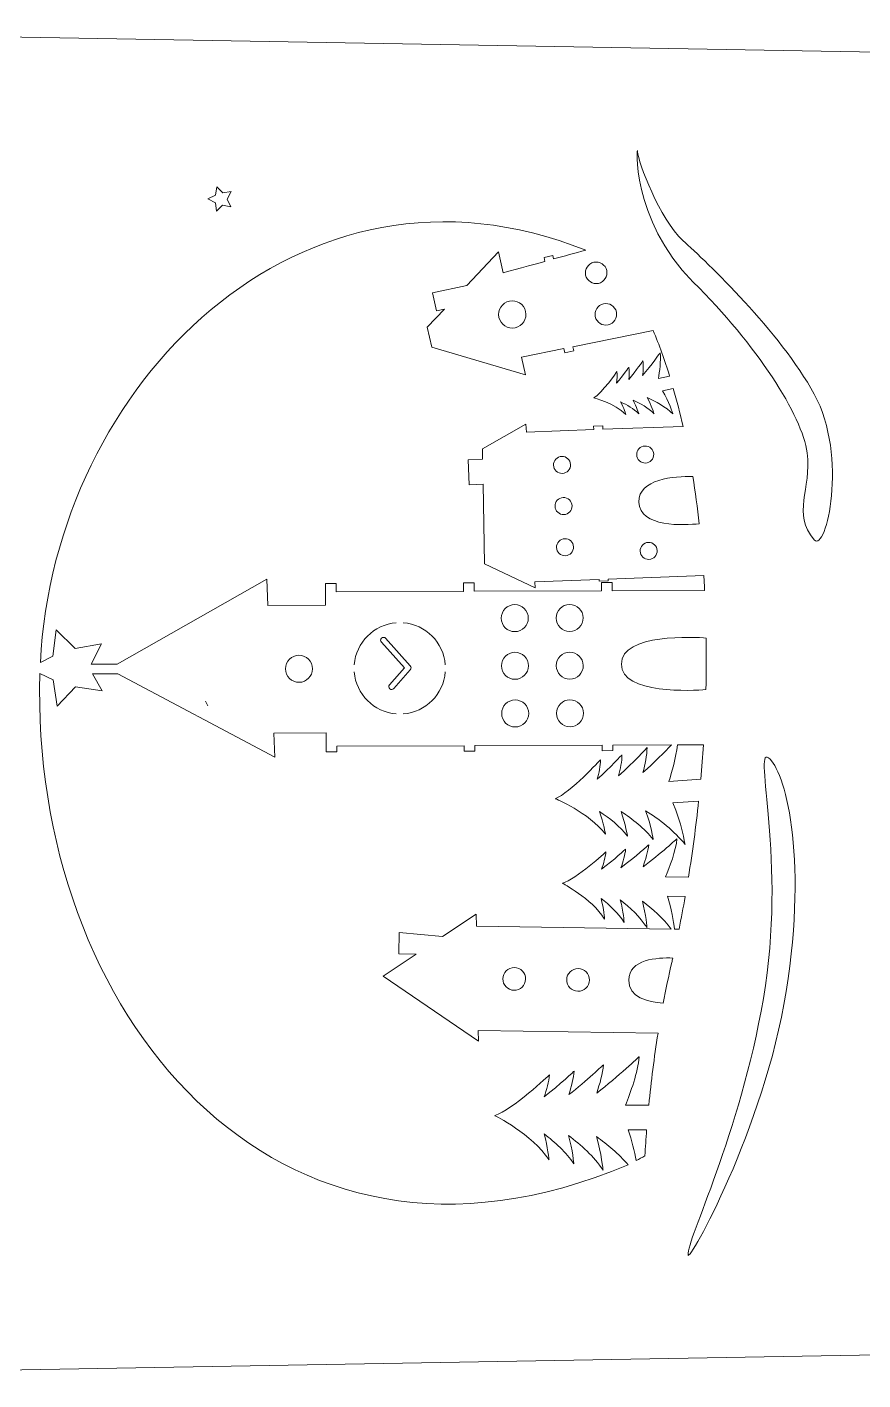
# Model space of a CAD drawing. Header units: centimetres. Extents: x -23.6 to 23.6, y -23.6 to 23.6.
# Drawn here: x 9.65 to 16.82, y -23.45 to -11.84 of the extents above; entities that cross this region are included whole.
import ezdxf

# ---------------------------------------------------------------- set-up
doc = ezdxf.new("R2010")
doc.units = ezdxf.units.CM
doc.header["$MEASUREMENT"] = 0
doc.layers.add('layer 1', color=7, linetype='Continuous')

msp = doc.modelspace()

# ---------------------------------------------------------------- linework, layer by layer
at = {"layer": 'layer 1', "color": 250, "lineweight": 9}
for points, knots in [([(17.28051, -21.78665), (17.28051, -21.78665), (17.68051, -21.78665), (17.68051, -21.78665), (17.68051, -21.78665), (17.68051, -21.78665), (17.68051, -22.18665), (17.68051, -22.18665), (17.68051, -22.18665), (17.68051, -22.18665), (17.88051, -22.18665), (17.88051, -22.18665), (17.88051, -22.18665), (17.93355, -22.18665), (17.98443, -22.16558), (18.02193, -22.12807), (18.02193, -22.12807), (18.05944, -22.09057), (18.08051, -22.03969), (18.08051, -21.98665), (18.08051, -21.98665), (18.08051, -21.98665), (18.08051, -19.25332), (18.08051, -19.25332), (18.08051, -19.25332), (18.08051, -19.14286), (17.99097, -19.05332), (17.88051, -19.05332), (17.88051, -19.05332), (17.88051, -19.05332), (17.68051, -19.05332), (17.68051, -19.05332), (17.68051, -19.05332), (17.68051, -19.05332), (17.68051, -19.45332), (17.68051, -19.45332), (17.68051, -19.45332), (17.68051, -19.45332), (17.28051, -19.45332), (17.28051, -19.45332), (17.28051, -19.45332), (17.28051, -19.45332), (17.28051, -15.84237), (17.28051, -15.84237), (17.28051, -15.84237), (17.28051, -15.84237), (17.72718, -15.84237), (17.72718, -15.84237), (17.72718, -15.84237), (17.72718, -15.84237), (17.72718, -16.24237), (17.72718, -16.24237), (17.72718, -16.24237), (17.72718, -16.24237), (17.88051, -16.24237), (17.88051, -16.24237), (17.88051, -16.24237), (17.93355, -16.24237), (17.98443, -16.22131), (18.02193, -16.1838), (18.02193, -16.1838), (18.05944, -16.14629), (18.08051, -16.09542), (18.08051, -16.04237), (18.08051, -16.04237), (18.08051, -16.04237), (18.08051, -13.30904), (18.08051, -13.30904), (18.08051, -13.30904), (18.08051, -13.19859), (17.99097, -13.10905), (17.88051, -13.10904), (17.88051, -13.10904), (17.88051, -13.10904), (17.72718, -13.10904), (17.72718, -13.10904), (17.72718, -13.10904), (17.72718, -13.10904), (17.72718, -13.50904), (17.72718, -13.50904), (17.72718, -13.50904), (17.72718, -13.50904), (17.28051, -13.50904), (17.28051, -13.50904), (17.28051, -13.50904), (17.28051, -13.50904), (17.28051, -12.06353), (17.28051, -12.06353), (17.28051, -12.06353), (17.28051, -12.06353), (4.69613, -11.84237), (4.69613, -11.84237), (4.69613, -11.84237), (4.69613, -11.84237), (4.69613, -13.50904), (4.69613, -13.50904), (4.69613, -13.50904), (4.69613, -13.50904), (4.29613, -13.50904), (4.29613, -13.50904), (4.29613, -13.50904), (4.29613, -13.50904), (4.29613, -15.84237), (4.29613, -15.84237), (4.29613, -15.84237), (4.29613, -15.84237), (4.69613, -15.84237), (4.69613, -15.84237), (4.69613, -15.84237), (4.69613, -15.84237), (4.69613, -19.45332), (4.69613, -19.45332), (4.69613, -19.45332), (4.69613, -19.45332), (4.29613, -19.45332), (4.29613, -19.45332), (4.29613, -19.45332), (4.29613, -19.45332), (4.29613, -21.78665), (4.29613, -21.78665), (4.29613, -21.78665), (4.29613, -21.78665), (4.69613, -21.78665), (4.69613, -21.78665), (4.69613, -21.78665), (4.69613, -21.78665), (4.69613, -23.45332), (4.69613, -23.45332), (4.69613, -23.45332), (4.69613, -23.45332), (17.28051, -23.23217), (17.28051, -23.23217), (17.28051, -23.23217), (17.28051, -23.23217), (17.28051, -21.78665), (17.28051, -21.78665)], [0, 0, 0, 0, 0.02857143, 0.02857143, 0.02857143, 0.02857143, 0.05714286, 0.05714286, 0.05714286, 0.05714286, 0.08571429, 0.08571429, 0.08571429, 0.08571429, 0.11428571, 0.11428571, 0.11428571, 0.11428571, 0.14285714, 0.14285714, 0.14285714, 0.14285714, 0.17142857, 0.17142857, 0.17142857, 0.17142857, 0.2, 0.2, 0.2, 0.2, 0.22857143, 0.22857143, 0.22857143, 0.22857143, 0.25714286, 0.25714286, 0.25714286, 0.25714286, 0.28571429, 0.28571429, 0.28571429, 0.28571429, 0.31428571, 0.31428571, 0.31428571, 0.31428571, 0.34285714, 0.34285714, 0.34285714, 0.34285714, 0.37142857, 0.37142857, 0.37142857, 0.37142857, 0.4, 0.4, 0.4, 0.4, 0.42857143, 0.42857143, 0.42857143, 0.42857143, 0.45714286, 0.45714286, 0.45714286, 0.45714286, 0.48571429, 0.48571429, 0.48571429, 0.48571429, 0.51428571, 0.51428571, 0.51428571, 0.51428571, 0.54285714, 0.54285714, 0.54285714, 0.54285714, 0.57142857, 0.57142857, 0.57142857, 0.57142857, 0.6, 0.6, 0.6, 0.6, 0.62857143, 0.62857143, 0.62857143, 0.62857143, 0.65714286, 0.65714286, 0.65714286, 0.65714286, 0.68571429, 0.68571429, 0.68571429, 0.68571429, 0.71428571, 0.71428571, 0.71428571, 0.71428571, 0.74285714, 0.74285714, 0.74285714, 0.74285714, 0.77142857, 0.77142857, 0.77142857, 0.77142857, 0.8, 0.8, 0.8, 0.8, 0.82857143, 0.82857143, 0.82857143, 0.82857143, 0.85714286, 0.85714286, 0.85714286, 0.85714286, 0.88571429, 0.88571429, 0.88571429, 0.88571429, 0.91428571, 0.91428571, 0.91428571, 0.91428571, 0.94285714, 0.94285714, 0.94285714, 0.94285714, 1, 1, 1, 1]), ([(9.76048, -17.29662), (9.76048, -17.29662), (9.8671, -17.24214), (9.8671, -17.24214), (9.8671, -17.24214), (9.8671, -17.24214), (9.89685, -17.01503), (9.89685, -17.01503), (9.89685, -17.01503), (9.89685, -17.01503), (10.05901, -17.17679), (10.05901, -17.17679), (10.05901, -17.17679), (10.05901, -17.17679), (10.28419, -17.1349), (10.28419, -17.1349), (10.28419, -17.1349), (10.28419, -17.1349), (10.19533, -17.30983), (10.19533, -17.30983), (10.19533, -17.30983), (10.19533, -17.30983), (10.41893, -17.30897), (10.41893, -17.30897), (10.41893, -17.30897), (10.41893, -17.30897), (11.70404, -16.58169), (11.70404, -16.58169), (11.70404, -16.58169), (11.70404, -16.58169), (11.71417, -16.80669), (11.71417, -16.80669), (11.71417, -16.80669), (11.71417, -16.80669), (12.20831, -16.80481), (12.20831, -16.80481), (12.20831, -16.80481), (12.20831, -16.80481), (12.20761, -16.61766), (12.20761, -16.61766), (12.20761, -16.61766), (12.20761, -16.61766), (12.29906, -16.61731), (12.29906, -16.61731), (12.29906, -16.61731), (12.29906, -16.61731), (12.29933, -16.68933), (12.29933, -16.68933), (12.29933, -16.68933), (12.29933, -16.68933), (13.39318, -16.68521), (13.39318, -16.68521), (13.39318, -16.68521), (13.39318, -16.68521), (13.39289, -16.61317), (13.39289, -16.61317), (13.39289, -16.61317), (13.39289, -16.61317), (13.48437, -16.61283), (13.48437, -16.61283), (13.48437, -16.61283), (13.48437, -16.61283), (13.48464, -16.68486), (13.48464, -16.68486), (13.48464, -16.68486), (13.48464, -16.68486), (14.57849, -16.68073), (14.57849, -16.68073), (14.57849, -16.68073), (14.57849, -16.68073), (14.57822, -16.60871), (14.57822, -16.60871), (14.57822, -16.60871), (14.57822, -16.60871), (14.66965, -16.60835), (14.66965, -16.60835), (14.66965, -16.60835), (14.66965, -16.60835), (14.66994, -16.6804), (14.66994, -16.6804), (14.66994, -16.6804), (14.66994, -16.6804), (15.46249, -16.6774), (15.46249, -16.6774), (15.46249, -16.6774), (15.46029, -16.63491), (15.45782, -16.59256), (15.45509, -16.55039), (15.45509, -16.55039), (15.45509, -16.55039), (14.63489, -16.58013), (14.63489, -16.58013), (14.63489, -16.58013), (14.63489, -16.58013), (14.63543, -16.59482), (14.63543, -16.59482), (14.63543, -16.59482), (14.63543, -16.59482), (14.5575, -16.59766), (14.5575, -16.59766), (14.5575, -16.59766), (14.5575, -16.59766), (14.55697, -16.58295), (14.55697, -16.58295), (14.55697, -16.58295), (14.55697, -16.58295), (14.00551, -16.60297), (14.00551, -16.60297), (14.00551, -16.60297), (14.00551, -16.60297), (14.00858, -16.65649), (14.00858, -16.65649), (14.00858, -16.65649), (14.00858, -16.65649), (13.57187, -16.44801), (13.57187, -16.44801), (13.57187, -16.44801), (13.57187, -16.44801), (13.56063, -15.7657), (13.56063, -15.7657), (13.56063, -15.7657), (13.56063, -15.7657), (13.43999, -15.77005), (13.43999, -15.77005), (13.43999, -15.77005), (13.43999, -15.77005), (13.4322, -15.55577), (13.4322, -15.55577), (13.4322, -15.55577), (13.4322, -15.55577), (13.55709, -15.55124), (13.55709, -15.55124), (13.55709, -15.55124), (13.55709, -15.55124), (13.55565, -15.46352), (13.55565, -15.46352), (13.55565, -15.46352), (13.55565, -15.46352), (13.92831, -15.25004), (13.92831, -15.25004), (13.92831, -15.25004), (13.92831, -15.25004), (13.93218, -15.31817), (13.93218, -15.31817), (13.93218, -15.31817), (13.93218, -15.31817), (14.51033, -15.29719), (14.51033, -15.29719), (14.51033, -15.29719), (14.51033, -15.29719), (14.50926, -15.2679), (14.50926, -15.2679), (14.50926, -15.2679), (14.50926, -15.2679), (14.58719, -15.26507), (14.58719, -15.26507), (14.58719, -15.26507), (14.58719, -15.26507), (14.58826, -15.29438), (14.58826, -15.29438), (14.58826, -15.29438), (14.58826, -15.29438), (15.27714, -15.26939), (15.27714, -15.26939), (15.27714, -15.26939), (15.25179, -15.15791), (15.22401, -15.04939), (15.1937, -14.94421), (15.1937, -14.94421), (15.1937, -14.94421), (15.0998, -14.96427), (15.0998, -14.96427), (15.0998, -14.96427), (15.1549, -15.05092), (15.19018, -15.16325), (15.19018, -15.16325), (15.19018, -15.16325), (15.12821, -15.10227), (15.04431, -15.05563), (14.96995, -15.02255), (14.96995, -15.02255), (15.00617, -15.08999), (15.02846, -15.16095), (15.02846, -15.16095), (15.02846, -15.16095), (14.97765, -15.11093), (14.9098, -15.07207), (14.84808, -15.04378), (14.84808, -15.04378), (14.8786, -15.1019), (14.89725, -15.16134), (14.89725, -15.16134), (14.89725, -15.16134), (14.85319, -15.11794), (14.79457, -15.08405), (14.74083, -15.05917), (14.74083, -15.05917), (14.76893, -15.11254), (14.78615, -15.16729), (14.78615, -15.16729), (14.78615, -15.16729), (14.68801, -15.0707), (14.51119, -15.02551), (14.51119, -15.02551), (14.51119, -15.02551), (14.58033, -14.98651), (14.70895, -14.79991), (14.70895, -14.79991), (14.70895, -14.79991), (14.71301, -14.82928), (14.71089, -14.86612), (14.70701, -14.89941), (14.70701, -14.89941), (14.7632, -14.832), (14.81289, -14.75989), (14.81289, -14.75989), (14.81289, -14.75989), (14.81727, -14.79151), (14.81511, -14.83108), (14.81097, -14.86703), (14.81097, -14.86703), (14.87543, -14.79001), (14.93297, -14.70654), (14.93297, -14.70654), (14.93297, -14.70654), (14.93817, -14.74422), (14.9352, -14.79185), (14.93003, -14.83419), (14.93003, -14.83419), (15.00801, -14.74246), (15.07985, -14.63825), (15.07985, -14.63825), (15.07985, -14.63825), (15.08925, -14.70637), (15.07549, -14.80279), (15.06521, -14.85969), (15.06521, -14.85969), (15.06521, -14.85969), (15.1622, -14.83895), (15.1622, -14.83895), (15.1622, -14.83895), (15.11955, -14.70179), (15.07247, -14.5708), (15.02083, -14.44686), (15.02083, -14.44686), (15.02083, -14.44686), (14.33111, -14.58643), (14.33111, -14.58643), (14.33111, -14.58643), (14.33111, -14.58643), (14.339, -14.62251), (14.339, -14.62251), (14.339, -14.62251), (14.339, -14.62251), (14.26283, -14.63917), (14.26283, -14.63917), (14.26283, -14.63917), (14.26283, -14.63917), (14.25469, -14.60189), (14.25469, -14.60189), (14.25469, -14.60189), (14.25469, -14.60189), (13.89162, -14.67537), (13.89162, -14.67537), (13.89162, -14.67537), (13.89162, -14.67537), (13.92493, -14.82771), (13.92493, -14.82771), (13.92493, -14.82771), (13.92493, -14.82771), (13.11961, -14.58976), (13.11961, -14.58976), (13.11961, -14.58976), (13.11961, -14.58976), (13.08213, -14.41835), (13.08213, -14.41835), (13.08213, -14.41835), (13.08213, -14.41835), (13.22852, -14.26335), (13.22852, -14.26335), (13.22852, -14.26335), (13.22852, -14.26335), (13.16122, -14.27807), (13.16122, -14.27807), (13.16122, -14.27807), (13.16122, -14.27807), (13.12753, -14.12407), (13.12753, -14.12407), (13.12753, -14.12407), (13.12753, -14.12407), (13.42062, -14.05999), (13.42062, -14.05999), (13.42062, -14.05999), (13.42062, -14.05999), (13.69381, -13.77075), (13.69381, -13.77075), (13.69381, -13.77075), (13.69381, -13.77075), (13.73337, -13.95168), (13.73337, -13.95168), (13.73337, -13.95168), (13.73337, -13.95168), (13.89045, -13.90885), (14.09109, -13.85368), (14.09109, -13.85368), (14.09109, -13.85368), (14.08375, -13.82012), (14.08375, -13.82012), (14.08375, -13.82012), (14.08375, -13.82012), (14.1599, -13.80347), (14.1599, -13.80347), (14.1599, -13.80347), (14.1599, -13.80347), (14.16635, -13.83296), (14.16635, -13.83296), (14.16635, -13.83296), (14.25556, -13.8084), (14.35013, -13.78225), (14.44133, -13.75691), (14.44133, -13.75691), (11.99004, -12.77737), (9.87798, -14.91839), (9.76048, -17.29662)], [0, 0, 0, 0, 0.01219512, 0.01219512, 0.01219512, 0.01219512, 0.02439024, 0.02439024, 0.02439024, 0.02439024, 0.03658537, 0.03658537, 0.03658537, 0.03658537, 0.04878049, 0.04878049, 0.04878049, 0.04878049, 0.06097561, 0.06097561, 0.06097561, 0.06097561, 0.07317073, 0.07317073, 0.07317073, 0.07317073, 0.08536585, 0.08536585, 0.08536585, 0.08536585, 0.09756098, 0.09756098, 0.09756098, 0.09756098, 0.1097561, 0.1097561, 0.1097561, 0.1097561, 0.12195122, 0.12195122, 0.12195122, 0.12195122, 0.13414634, 0.13414634, 0.13414634, 0.13414634, 0.14634146, 0.14634146, 0.14634146, 0.14634146, 0.15853659, 0.15853659, 0.15853659, 0.15853659, 0.17073171, 0.17073171, 0.17073171, 0.17073171, 0.18292683, 0.18292683, 0.18292683, 0.18292683, 0.19512195, 0.19512195, 0.19512195, 0.19512195, 0.20731707, 0.20731707, 0.20731707, 0.20731707, 0.2195122, 0.2195122, 0.2195122, 0.2195122, 0.23170732, 0.23170732, 0.23170732, 0.23170732, 0.24390244, 0.24390244, 0.24390244, 0.24390244, 0.25609756, 0.25609756, 0.25609756, 0.25609756, 0.26829268, 0.26829268, 0.26829268, 0.26829268, 0.2804878, 0.2804878, 0.2804878, 0.2804878, 0.29268293, 0.29268293, 0.29268293, 0.29268293, 0.30487805, 0.30487805, 0.30487805, 0.30487805, 0.31707317, 0.31707317, 0.31707317, 0.31707317, 0.32926829, 0.32926829, 0.32926829, 0.32926829, 0.34146341, 0.34146341, 0.34146341, 0.34146341, 0.35365854, 0.35365854, 0.35365854, 0.35365854, 0.36585366, 0.36585366, 0.36585366, 0.36585366, 0.37804878, 0.37804878, 0.37804878, 0.37804878, 0.3902439, 0.3902439, 0.3902439, 0.3902439, 0.40243902, 0.40243902, 0.40243902, 0.40243902, 0.41463415, 0.41463415, 0.41463415, 0.41463415, 0.42682927, 0.42682927, 0.42682927, 0.42682927, 0.43902439, 0.43902439, 0.43902439, 0.43902439, 0.45121951, 0.45121951, 0.45121951, 0.45121951, 0.46341463, 0.46341463, 0.46341463, 0.46341463, 0.47560976, 0.47560976, 0.47560976, 0.47560976, 0.48780488, 0.48780488, 0.48780488, 0.48780488, 0.5, 0.5, 0.5, 0.5, 0.51219512, 0.51219512, 0.51219512, 0.51219512, 0.52439024, 0.52439024, 0.52439024, 0.52439024, 0.53658537, 0.53658537, 0.53658537, 0.53658537, 0.54878049, 0.54878049, 0.54878049, 0.54878049, 0.56097561, 0.56097561, 0.56097561, 0.56097561, 0.57317073, 0.57317073, 0.57317073, 0.57317073, 0.58536585, 0.58536585, 0.58536585, 0.58536585, 0.59756098, 0.59756098, 0.59756098, 0.59756098, 0.6097561, 0.6097561, 0.6097561, 0.6097561, 0.62195122, 0.62195122, 0.62195122, 0.62195122, 0.63414634, 0.63414634, 0.63414634, 0.63414634, 0.64634146, 0.64634146, 0.64634146, 0.64634146, 0.65853659, 0.65853659, 0.65853659, 0.65853659, 0.67073171, 0.67073171, 0.67073171, 0.67073171, 0.68292683, 0.68292683, 0.68292683, 0.68292683, 0.69512195, 0.69512195, 0.69512195, 0.69512195, 0.70731707, 0.70731707, 0.70731707, 0.70731707, 0.7195122, 0.7195122, 0.7195122, 0.7195122, 0.73170732, 0.73170732, 0.73170732, 0.73170732, 0.74390244, 0.74390244, 0.74390244, 0.74390244, 0.75609756, 0.75609756, 0.75609756, 0.75609756, 0.76829268, 0.76829268, 0.76829268, 0.76829268, 0.7804878, 0.7804878, 0.7804878, 0.7804878, 0.79268293, 0.79268293, 0.79268293, 0.79268293, 0.80487805, 0.80487805, 0.80487805, 0.80487805, 0.81707317, 0.81707317, 0.81707317, 0.81707317, 0.82926829, 0.82926829, 0.82926829, 0.82926829, 0.84146341, 0.84146341, 0.84146341, 0.84146341, 0.85365854, 0.85365854, 0.85365854, 0.85365854, 0.86585366, 0.86585366, 0.86585366, 0.86585366, 0.87804878, 0.87804878, 0.87804878, 0.87804878, 0.8902439, 0.8902439, 0.8902439, 0.8902439, 0.90243902, 0.90243902, 0.90243902, 0.90243902, 0.91463415, 0.91463415, 0.91463415, 0.91463415, 0.92682927, 0.92682927, 0.92682927, 0.92682927, 0.93902439, 0.93902439, 0.93902439, 0.93902439, 0.95121951, 0.95121951, 0.95121951, 0.95121951, 0.96341463, 0.96341463, 0.96341463, 0.96341463, 0.97560976, 0.97560976, 0.97560976, 0.97560976, 1, 1, 1, 1]), ([(16.40334, -16.24235), (16.50406, -16.3587), (16.6977, -15.53127), (16.40334, -14.99264), (16.40334, -14.99264), (16.10899, -14.45401), (15.47966, -13.85951), (15.27663, -13.6746), (15.27663, -13.6746), (15.07363, -13.48973), (14.89271, -13.00251), (14.88673, -12.91115), (14.88673, -12.91115), (14.88078, -12.8198), (14.82478, -13.49562), (15.36537, -14.03064), (15.36537, -14.03064), (15.90596, -14.56568), (16.30184, -15.17885), (16.34244, -15.49652), (16.34244, -15.49652), (16.38304, -15.81417), (16.20761, -16.01621), (16.40334, -16.24235)], [0, 0, 0, 0, 0.14285714, 0.14285714, 0.14285714, 0.14285714, 0.28571429, 0.28571429, 0.28571429, 0.28571429, 0.42857143, 0.42857143, 0.42857143, 0.42857143, 0.57142857, 0.57142857, 0.57142857, 0.57142857, 0.71428571, 0.71428571, 0.71428571, 0.71428571, 1, 1, 1, 1]), ([(11.39905, -13.25468), (11.39905, -13.25468), (11.36376, -13.31915), (11.36376, -13.31915), (11.36376, -13.31915), (11.36376, -13.31915), (11.39687, -13.38477), (11.39687, -13.38477), (11.39687, -13.38477), (11.39687, -13.38477), (11.32463, -13.37112), (11.32463, -13.37112), (11.32463, -13.37112), (11.32463, -13.37112), (11.27246, -13.42291), (11.27246, -13.42291), (11.27246, -13.42291), (11.27246, -13.42291), (11.26311, -13.35), (11.26311, -13.35), (11.26311, -13.35), (11.26311, -13.35), (11.19777, -13.31636), (11.19777, -13.31636), (11.19777, -13.31636), (11.19777, -13.31636), (11.26421, -13.28495), (11.26421, -13.28495), (11.26421, -13.28495), (11.26421, -13.28495), (11.27598, -13.21239), (11.27598, -13.21239), (11.27598, -13.21239), (11.27598, -13.21239), (11.32639, -13.26589), (11.32639, -13.26589), (11.32639, -13.26589), (11.32639, -13.26589), (11.39905, -13.25468), (11.39905, -13.25468)], [0, 0, 0, 0, 0.09090909, 0.09090909, 0.09090909, 0.09090909, 0.18181818, 0.18181818, 0.18181818, 0.18181818, 0.27272727, 0.27272727, 0.27272727, 0.27272727, 0.36363636, 0.36363636, 0.36363636, 0.36363636, 0.45454545, 0.45454545, 0.45454545, 0.45454545, 0.54545455, 0.54545455, 0.54545455, 0.54545455, 0.63636364, 0.63636364, 0.63636364, 0.63636364, 0.72727273, 0.72727273, 0.72727273, 0.72727273, 0.81818182, 0.81818182, 0.81818182, 0.81818182, 1, 1, 1, 1]), ([(14.51179, -13.86129), (14.56174, -13.85038), (14.6111, -13.88202), (14.62203, -13.93197), (14.62203, -13.93197), (14.63295, -13.98193), (14.60131, -14.03129), (14.55135, -14.04222), (14.55135, -14.04222), (14.50139, -14.05313), (14.45203, -14.0215), (14.44111, -13.97154), (14.44111, -13.97154), (14.43017, -13.92157), (14.46183, -13.87222), (14.51179, -13.86129)], [0, 0, 0, 0, 0.2, 0.2, 0.2, 0.2, 0.4, 0.4, 0.4, 0.4, 0.6, 0.6, 0.6, 0.6, 1, 1, 1, 1]), ([(13.78647, -14.1945), (13.84957, -14.18071), (13.91192, -14.22067), (13.92571, -14.28377), (13.92571, -14.28377), (13.93951, -14.34687), (13.89953, -14.40923), (13.83645, -14.42301), (13.83645, -14.42301), (13.77334, -14.43683), (13.71099, -14.39686), (13.69719, -14.33376), (13.69719, -14.33376), (13.68339, -14.27064), (13.72335, -14.20829), (13.78647, -14.1945)], [0, 0, 0, 0, 0.2, 0.2, 0.2, 0.2, 0.4, 0.4, 0.4, 0.4, 0.6, 0.6, 0.6, 0.6, 1, 1, 1, 1]), ([(14.59462, -14.21733), (14.64458, -14.20642), (14.69395, -14.23805), (14.70485, -14.28801), (14.70485, -14.28801), (14.71579, -14.33797), (14.68414, -14.38733), (14.63418, -14.39825), (14.63418, -14.39825), (14.58423, -14.40918), (14.53488, -14.37753), (14.52394, -14.32758), (14.52394, -14.32758), (14.51303, -14.27762), (14.54466, -14.22825), (14.59462, -14.21733)], [0, 0, 0, 0, 0.2, 0.2, 0.2, 0.2, 0.4, 0.4, 0.4, 0.4, 0.6, 0.6, 0.6, 0.6, 1, 1, 1, 1]), ([(14.94945, -15.43789), (14.9898, -15.43643), (15.0237, -15.46795), (15.02516, -15.50831), (15.02516, -15.50831), (15.02662, -15.54865), (14.99511, -15.58253), (14.95475, -15.58399), (14.95475, -15.58399), (14.9144, -15.58546), (14.88051, -15.55395), (14.87905, -15.5136), (14.87905, -15.5136), (14.87759, -15.47325), (14.90911, -15.43936), (14.94945, -15.43789)], [0, 0, 0, 0, 0.2, 0.2, 0.2, 0.2, 0.4, 0.4, 0.4, 0.4, 0.6, 0.6, 0.6, 0.6, 1, 1, 1, 1]), ([(14.23582, -15.52719), (14.27617, -15.52572), (14.31007, -15.55725), (14.31154, -15.59757), (14.31154, -15.59757), (14.313, -15.63793), (14.28147, -15.67183), (14.24113, -15.67329), (14.24113, -15.67329), (14.20079, -15.67475), (14.16687, -15.64323), (14.16541, -15.60288), (14.16541, -15.60288), (14.16395, -15.56254), (14.19548, -15.52866), (14.23582, -15.52719)], [0, 0, 0, 0, 0.2, 0.2, 0.2, 0.2, 0.4, 0.4, 0.4, 0.4, 0.6, 0.6, 0.6, 0.6, 1, 1, 1, 1]), ([(15.36036, -15.69866), (15.20573, -15.69733), (14.89139, -15.71918), (14.89865, -15.91952), (14.89865, -15.91952), (14.90665, -16.13975), (15.28673, -16.11841), (15.41595, -16.10475), (15.41595, -16.10475), (15.40043, -15.96668), (15.38191, -15.83112), (15.36036, -15.69866)], [0, 0, 0, 0, 0.25, 0.25, 0.25, 0.25, 0.5, 0.5, 0.5, 0.5, 1, 1, 1, 1]), ([(14.24863, -15.88027), (14.28897, -15.87881), (14.32286, -15.91033), (14.32432, -15.95068), (14.32432, -15.95068), (14.32579, -15.99102), (14.29428, -16.02492), (14.25394, -16.02638), (14.25394, -16.02638), (14.21359, -16.02785), (14.17969, -15.99631), (14.17823, -15.95597), (14.17823, -15.95597), (14.17677, -15.91563), (14.20828, -15.88173), (14.24863, -15.88027)], [0, 0, 0, 0, 0.2, 0.2, 0.2, 0.2, 0.4, 0.4, 0.4, 0.4, 0.6, 0.6, 0.6, 0.6, 1, 1, 1, 1]), ([(14.26145, -16.23335), (14.3018, -16.23191), (14.33567, -16.26343), (14.33713, -16.30376), (14.33713, -16.30376), (14.33859, -16.34413), (14.30711, -16.37801), (14.26676, -16.37949), (14.26676, -16.37949), (14.22641, -16.38095), (14.19249, -16.34942), (14.19105, -16.30907), (14.19105, -16.30907), (14.18959, -16.26873), (14.22111, -16.23483), (14.26145, -16.23335)], [0, 0, 0, 0, 0.2, 0.2, 0.2, 0.2, 0.4, 0.4, 0.4, 0.4, 0.6, 0.6, 0.6, 0.6, 1, 1, 1, 1]), ([(14.97949, -16.26527), (15.01983, -16.2638), (15.0537, -16.29533), (15.05517, -16.33569), (15.05517, -16.33569), (15.05663, -16.37603), (15.02512, -16.4099), (14.98478, -16.41139), (14.98478, -16.41139), (14.94443, -16.41283), (14.91053, -16.38132), (14.90907, -16.34098), (14.90907, -16.34098), (14.90759, -16.30063), (14.93912, -16.26675), (14.97949, -16.26527)], [0, 0, 0, 0, 0.2, 0.2, 0.2, 0.2, 0.4, 0.4, 0.4, 0.4, 0.6, 0.6, 0.6, 0.6, 1, 1, 1, 1]), ([(13.83263, -16.79955), (13.89661, -16.79932), (13.94869, -16.85097), (13.94892, -16.91497), (13.94892, -16.91497), (13.94918, -16.97895), (13.8975, -17.031), (13.83352, -17.03126), (13.83352, -17.03126), (13.76953, -17.03151), (13.71747, -16.97981), (13.71722, -16.91585), (13.71722, -16.91585), (13.71697, -16.85185), (13.76865, -16.79979), (13.83263, -16.79955)], [0, 0, 0, 0, 0.2, 0.2, 0.2, 0.2, 0.4, 0.4, 0.4, 0.4, 0.6, 0.6, 0.6, 0.6, 1, 1, 1, 1]), ([(14.30282, -16.79777), (14.36681, -16.79753), (14.41888, -16.84921), (14.41911, -16.91319), (14.41911, -16.91319), (14.41935, -16.97717), (14.36768, -17.02925), (14.30371, -17.02947), (14.30371, -17.02947), (14.23971, -17.02971), (14.18765, -16.97804), (14.18741, -16.91407), (14.18741, -16.91407), (14.18717, -16.85007), (14.23883, -16.79803), (14.30282, -16.79777)], [0, 0, 0, 0, 0.2, 0.2, 0.2, 0.2, 0.4, 0.4, 0.4, 0.4, 0.6, 0.6, 0.6, 0.6, 1, 1, 1, 1]), ([(15.47309, -17.52855), (15.47683, -17.38017), (15.47773, -17.23253), (15.47576, -17.08615), (15.47576, -17.08615), (15.38505, -17.0794), (14.74705, -17.04141), (14.74807, -17.30992), (14.74807, -17.30992), (14.74905, -17.57454), (15.36824, -17.53683), (15.47309, -17.52855)], [0, 0, 0, 0, 0.25, 0.25, 0.25, 0.25, 0.5, 0.5, 0.5, 0.5, 1, 1, 1, 1]), ([(12.94219, -17.33988), (12.9426, -17.34618), (12.94061, -17.35258), (12.93619, -17.35763), (12.93619, -17.35763), (12.93619, -17.35763), (12.79429, -17.51981), (12.79429, -17.51981), (12.79429, -17.51981), (12.78538, -17.53), (12.76991, -17.53102), (12.75975, -17.52211), (12.75975, -17.52211), (12.74955, -17.51321), (12.74851, -17.49775), (12.75744, -17.48757), (12.75744, -17.48757), (12.75744, -17.48757), (12.88504, -17.34172), (12.88504, -17.34172), (12.88504, -17.34172), (12.88504, -17.34172), (12.68737, -17.12111), (12.68737, -17.12111), (12.68737, -17.12111), (12.67837, -17.11104), (12.67919, -17.09554), (12.68927, -17.08652), (12.68927, -17.08652), (12.69933, -17.07751), (12.71483, -17.07833), (12.72387, -17.08841), (12.72387, -17.08841), (12.72387, -17.08841), (12.93601, -17.32517), (12.93601, -17.32517), (12.93601, -17.32517), (12.93977, -17.32937), (12.94183, -17.33459), (12.94219, -17.33988)], [0, 0, 0, 0, 0.09090909, 0.09090909, 0.09090909, 0.09090909, 0.18181818, 0.18181818, 0.18181818, 0.18181818, 0.27272727, 0.27272727, 0.27272727, 0.27272727, 0.36363636, 0.36363636, 0.36363636, 0.36363636, 0.45454545, 0.45454545, 0.45454545, 0.45454545, 0.54545455, 0.54545455, 0.54545455, 0.54545455, 0.63636364, 0.63636364, 0.63636364, 0.63636364, 0.72727273, 0.72727273, 0.72727273, 0.72727273, 0.81818182, 0.81818182, 0.81818182, 0.81818182, 1, 1, 1, 1]), ([(11.98055, -17.23434), (12.04454, -17.23408), (12.09661, -17.28576), (12.09685, -17.34974), (12.09685, -17.34974), (12.09708, -17.41371), (12.04541, -17.4658), (11.98143, -17.46604), (11.98143, -17.46604), (11.91745, -17.46627), (11.86536, -17.4146), (11.86512, -17.35061), (11.86512, -17.35061), (11.8649, -17.28663), (11.91656, -17.23456), (11.98055, -17.23434)], [0, 0, 0, 0, 0.2, 0.2, 0.2, 0.2, 0.4, 0.4, 0.4, 0.4, 0.6, 0.6, 0.6, 0.6, 1, 1, 1, 1]), ([(13.83419, -17.20862), (13.89817, -17.20839), (13.95023, -17.26007), (13.95047, -17.32404), (13.95047, -17.32404), (13.95072, -17.38802), (13.89905, -17.44011), (13.83506, -17.44033), (13.83506, -17.44033), (13.77107, -17.4406), (13.71899, -17.38891), (13.71876, -17.32491), (13.71876, -17.32491), (13.71853, -17.26095), (13.77019, -17.20888), (13.83419, -17.20862)], [0, 0, 0, 0, 0.2, 0.2, 0.2, 0.2, 0.4, 0.4, 0.4, 0.4, 0.6, 0.6, 0.6, 0.6, 1, 1, 1, 1]), ([(14.30437, -17.20685), (14.36835, -17.20661), (14.42042, -17.25828), (14.42065, -17.32227), (14.42065, -17.32227), (14.42091, -17.38625), (14.36923, -17.43833), (14.30523, -17.43857), (14.30523, -17.43857), (14.24125, -17.4388), (14.18918, -17.38713), (14.18896, -17.32315), (14.18896, -17.32315), (14.1887, -17.25917), (14.24038, -17.20709), (14.30437, -17.20685)], [0, 0, 0, 0, 0.2, 0.2, 0.2, 0.2, 0.4, 0.4, 0.4, 0.4, 0.6, 0.6, 0.6, 0.6, 1, 1, 1, 1]), ([(9.7568, -17.39095), (9.67037, -20.26207), (11.75449, -22.90017), (14.80663, -21.60596), (14.80663, -21.60596), (14.72431, -21.51331), (14.6265, -21.43169), (14.53513, -21.36518), (14.53513, -21.36518), (14.57657, -21.50811), (14.5901, -21.65209), (14.5901, -21.65209), (14.5901, -21.65209), (14.51385, -21.53635), (14.40064, -21.43488), (14.29477, -21.35599), (14.29477, -21.35599), (14.32918, -21.47891), (14.34051, -21.59948), (14.34051, -21.59948), (14.34051, -21.59948), (14.27436, -21.49907), (14.17672, -21.41081), (14.08465, -21.34167), (14.08465, -21.34167), (14.11639, -21.45454), (14.12685, -21.56565), (14.12685, -21.56565), (14.12685, -21.56565), (13.97959, -21.34209), (13.66177, -21.18429), (13.66177, -21.18429), (13.66177, -21.18429), (13.80905, -21.13828), (14.12943, -20.83583), (14.12943, -20.83583), (14.12943, -20.83583), (14.12521, -20.89329), (14.10623, -20.96248), (14.08531, -21.0242), (14.08531, -21.0242), (14.21952, -20.91888), (14.34334, -20.80199), (14.34334, -20.80199), (14.34334, -20.80199), (14.33878, -20.86386), (14.31857, -20.93823), (14.29611, -21.00491), (14.29611, -21.00491), (14.44998, -20.88467), (14.59331, -20.74939), (14.59331, -20.74939), (14.59331, -20.74939), (14.58787, -20.8231), (14.56282, -20.91245), (14.53581, -20.99086), (14.53581, -20.99086), (14.72137, -20.84816), (14.90029, -20.67925), (14.90029, -20.67925), (14.90029, -20.67925), (14.89048, -20.81261), (14.82511, -20.99026), (14.78243, -21.0943), (14.78243, -21.0943), (14.78243, -21.0943), (14.98358, -21.0943), (14.98358, -21.0943), (14.98358, -21.0943), (15.00343, -20.89217), (15.02923, -20.68602), (15.06221, -20.47846), (15.06221, -20.47846), (15.06221, -20.47846), (13.51951, -20.45541), (13.51951, -20.45541), (13.51951, -20.45541), (13.51951, -20.45541), (13.5212, -20.54559), (13.5212, -20.54559), (13.5212, -20.54559), (13.5212, -20.54559), (12.70335, -19.98871), (12.70335, -19.98871), (12.70335, -19.98871), (12.70335, -19.98871), (12.9868, -19.79938), (12.9868, -19.79938), (12.9868, -19.79938), (12.9868, -19.79938), (12.83783, -19.79716), (12.83783, -19.79716), (12.83783, -19.79716), (12.83783, -19.79716), (12.84055, -19.61424), (12.84055, -19.61424), (12.84055, -19.61424), (12.84055, -19.61424), (13.21271, -19.64848), (13.21271, -19.64848), (13.21271, -19.64848), (13.21271, -19.64848), (13.50092, -19.45596), (13.50092, -19.45596), (13.50092, -19.45596), (13.50092, -19.45596), (13.50281, -19.55833), (13.50281, -19.55833), (13.50281, -19.55833), (13.50281, -19.55833), (15.17553, -19.58333), (15.17553, -19.58333), (15.17553, -19.58333), (15.10587, -19.49055), (15.01351, -19.40896), (14.92815, -19.34464), (14.92815, -19.34464), (14.95897, -19.45791), (14.96775, -19.57162), (14.96775, -19.57162), (14.96775, -19.57162), (14.90912, -19.47936), (14.82118, -19.39784), (14.73873, -19.33425), (14.73873, -19.33425), (14.76423, -19.43165), (14.7716, -19.52687), (14.7716, -19.52687), (14.7716, -19.52687), (14.72075, -19.44681), (14.64489, -19.37593), (14.57319, -19.32019), (14.57319, -19.32019), (14.59673, -19.40965), (14.60354, -19.49739), (14.60354, -19.49739), (14.60354, -19.49739), (14.49032, -19.31917), (14.24174, -19.19055), (14.24174, -19.19055), (14.24174, -19.19055), (14.35851, -19.15618), (14.61513, -18.92185), (14.61513, -18.92185), (14.61513, -18.92185), (14.61103, -18.96712), (14.59517, -19.02145), (14.57785, -19.06984), (14.57785, -19.06984), (14.68511, -18.98853), (14.78428, -18.89798), (14.78428, -18.89798), (14.78428, -18.89798), (14.77987, -18.94671), (14.76295, -19.00508), (14.74435, -19.05738), (14.74435, -19.05738), (14.86728, -18.96456), (14.98209, -18.85976), (14.98209, -18.85976), (14.98209, -18.85976), (14.97685, -18.91782), (14.95593, -18.98798), (14.93359, -19.04945), (14.93359, -19.04945), (15.08182, -18.93935), (15.22515, -18.80847), (15.22515, -18.80847), (15.22515, -18.80847), (15.21564, -18.91351), (15.16175, -19.05276), (15.12673, -19.13425), (15.12673, -19.13425), (15.12673, -19.13425), (15.3237, -19.13752), (15.3237, -19.13752), (15.3237, -19.13752), (15.35847, -18.92213), (15.38747, -18.70411), (15.41053, -18.48513), (15.41053, -18.48513), (15.41053, -18.48513), (15.18869, -18.50095), (15.18869, -18.50095), (15.18869, -18.50095), (15.26115, -18.66028), (15.29407, -18.85824), (15.29407, -18.85824), (15.29407, -18.85824), (15.20395, -18.74059), (15.0734, -18.64199), (14.95569, -18.56853), (14.95569, -18.56853), (15.00085, -18.69095), (15.02168, -18.81599), (15.02168, -18.81599), (15.02168, -18.81599), (14.94775, -18.71955), (14.84245, -18.63786), (14.74495, -18.57549), (14.74495, -18.57549), (14.78268, -18.68085), (14.80011, -18.78555), (14.80011, -18.78555), (14.80011, -18.78555), (14.73601, -18.70186), (14.64511, -18.63078), (14.56028, -18.57606), (14.56028, -18.57606), (14.59507, -18.6728), (14.61115, -18.76931), (14.61115, -18.76931), (14.61115, -18.76931), (14.46841, -18.58299), (14.18064, -18.46478), (14.18064, -18.46478), (14.18064, -18.46478), (14.30657, -18.41537), (14.56791, -18.13091), (14.56791, -18.13091), (14.56791, -18.13091), (14.56777, -18.18141), (14.55551, -18.24311), (14.54106, -18.2984), (14.54106, -18.2984), (14.65186, -18.19789), (14.75287, -18.08797), (14.75287, -18.08797), (14.75287, -18.08797), (14.75272, -18.14237), (14.73968, -18.20864), (14.72421, -18.26837), (14.72421, -18.26837), (14.85126, -18.15361), (14.96817, -18.02638), (14.96817, -18.02638), (14.96817, -18.02638), (14.96801, -18.09118), (14.95168, -18.17089), (14.93295, -18.24113), (14.93295, -18.24113), (15.02882, -18.15591), (15.12178, -18.06189), (15.17803, -18.00337), (15.17803, -18.00337), (15.17803, -18.00337), (14.67495, -18.00526), (14.67495, -18.00526), (14.67495, -18.00526), (14.67495, -18.00526), (14.67512, -18.05261), (14.67512, -18.05261), (14.67512, -18.05261), (14.67512, -18.05261), (14.58365, -18.05295), (14.58365, -18.05295), (14.58365, -18.05295), (14.58365, -18.05295), (14.58349, -18.00561), (14.58349, -18.00561), (14.58349, -18.00561), (14.58349, -18.00561), (13.48963, -18.00973), (13.48963, -18.00973), (13.48963, -18.00973), (13.48963, -18.00973), (13.4898, -18.05707), (13.4898, -18.05707), (13.4898, -18.05707), (13.4898, -18.05707), (13.39837, -18.05742), (13.39837, -18.05742), (13.39837, -18.05742), (13.39837, -18.05742), (13.39819, -18.01008), (13.39819, -18.01008), (13.39819, -18.01008), (13.39819, -18.01008), (12.30433, -18.01421), (12.30433, -18.01421), (12.30433, -18.01421), (12.30433, -18.01421), (12.30451, -18.06155), (12.30451, -18.06155), (12.30451, -18.06155), (12.30451, -18.06155), (12.21305, -18.06189), (12.21305, -18.06189), (12.21305, -18.06189), (12.21305, -18.06189), (12.21245, -17.90098), (12.21245, -17.90098), (12.21245, -17.90098), (12.21245, -17.90098), (11.76355, -17.90267), (11.76355, -17.90267), (11.76355, -17.90267), (11.76355, -17.90267), (11.7728, -18.10814), (11.7728, -18.10814), (11.7728, -18.10814), (11.7728, -18.10814), (10.42464, -17.39184), (10.42464, -17.39184), (10.42464, -17.39184), (10.42464, -17.39184), (10.20957, -17.39265), (10.20957, -17.39265), (10.20957, -17.39265), (10.20957, -17.39265), (10.28986, -17.5403), (10.28986, -17.5403), (10.28986, -17.5403), (10.28986, -17.5403), (10.06363, -17.50476), (10.06363, -17.50476), (10.06363, -17.50476), (10.06363, -17.50476), (9.90606, -17.67099), (9.90606, -17.67099), (9.90606, -17.67099), (9.90606, -17.67099), (9.86996, -17.44484), (9.86996, -17.44484), (9.86996, -17.44484), (9.86996, -17.44484), (9.7568, -17.39095), (9.7568, -17.39095)], [0, 0, 0, 0, 0.01204819, 0.01204819, 0.01204819, 0.01204819, 0.02409639, 0.02409639, 0.02409639, 0.02409639, 0.03614458, 0.03614458, 0.03614458, 0.03614458, 0.04819277, 0.04819277, 0.04819277, 0.04819277, 0.06024096, 0.06024096, 0.06024096, 0.06024096, 0.07228916, 0.07228916, 0.07228916, 0.07228916, 0.08433735, 0.08433735, 0.08433735, 0.08433735, 0.09638554, 0.09638554, 0.09638554, 0.09638554, 0.10843373, 0.10843373, 0.10843373, 0.10843373, 0.12048193, 0.12048193, 0.12048193, 0.12048193, 0.13253012, 0.13253012, 0.13253012, 0.13253012, 0.14457831, 0.14457831, 0.14457831, 0.14457831, 0.15662651, 0.15662651, 0.15662651, 0.15662651, 0.1686747, 0.1686747, 0.1686747, 0.1686747, 0.18072289, 0.18072289, 0.18072289, 0.18072289, 0.19277108, 0.19277108, 0.19277108, 0.19277108, 0.20481928, 0.20481928, 0.20481928, 0.20481928, 0.21686747, 0.21686747, 0.21686747, 0.21686747, 0.22891566, 0.22891566, 0.22891566, 0.22891566, 0.24096386, 0.24096386, 0.24096386, 0.24096386, 0.25301205, 0.25301205, 0.25301205, 0.25301205, 0.26506024, 0.26506024, 0.26506024, 0.26506024, 0.27710843, 0.27710843, 0.27710843, 0.27710843, 0.28915663, 0.28915663, 0.28915663, 0.28915663, 0.30120482, 0.30120482, 0.30120482, 0.30120482, 0.31325301, 0.31325301, 0.31325301, 0.31325301, 0.3253012, 0.3253012, 0.3253012, 0.3253012, 0.3373494, 0.3373494, 0.3373494, 0.3373494, 0.34939759, 0.34939759, 0.34939759, 0.34939759, 0.36144578, 0.36144578, 0.36144578, 0.36144578, 0.37349398, 0.37349398, 0.37349398, 0.37349398, 0.38554217, 0.38554217, 0.38554217, 0.38554217, 0.39759036, 0.39759036, 0.39759036, 0.39759036, 0.40963855, 0.40963855, 0.40963855, 0.40963855, 0.42168675, 0.42168675, 0.42168675, 0.42168675, 0.43373494, 0.43373494, 0.43373494, 0.43373494, 0.44578313, 0.44578313, 0.44578313, 0.44578313, 0.45783133, 0.45783133, 0.45783133, 0.45783133, 0.46987952, 0.46987952, 0.46987952, 0.46987952, 0.48192771, 0.48192771, 0.48192771, 0.48192771, 0.4939759, 0.4939759, 0.4939759, 0.4939759, 0.5060241, 0.5060241, 0.5060241, 0.5060241, 0.51807229, 0.51807229, 0.51807229, 0.51807229, 0.53012048, 0.53012048, 0.53012048, 0.53012048, 0.54216867, 0.54216867, 0.54216867, 0.54216867, 0.55421687, 0.55421687, 0.55421687, 0.55421687, 0.56626506, 0.56626506, 0.56626506, 0.56626506, 0.57831325, 0.57831325, 0.57831325, 0.57831325, 0.59036145, 0.59036145, 0.59036145, 0.59036145, 0.60240964, 0.60240964, 0.60240964, 0.60240964, 0.61445783, 0.61445783, 0.61445783, 0.61445783, 0.62650602, 0.62650602, 0.62650602, 0.62650602, 0.63855422, 0.63855422, 0.63855422, 0.63855422, 0.65060241, 0.65060241, 0.65060241, 0.65060241, 0.6626506, 0.6626506, 0.6626506, 0.6626506, 0.6746988, 0.6746988, 0.6746988, 0.6746988, 0.68674699, 0.68674699, 0.68674699, 0.68674699, 0.69879518, 0.69879518, 0.69879518, 0.69879518, 0.71084337, 0.71084337, 0.71084337, 0.71084337, 0.72289157, 0.72289157, 0.72289157, 0.72289157, 0.73493976, 0.73493976, 0.73493976, 0.73493976, 0.74698795, 0.74698795, 0.74698795, 0.74698795, 0.75903614, 0.75903614, 0.75903614, 0.75903614, 0.77108434, 0.77108434, 0.77108434, 0.77108434, 0.78313253, 0.78313253, 0.78313253, 0.78313253, 0.79518072, 0.79518072, 0.79518072, 0.79518072, 0.80722892, 0.80722892, 0.80722892, 0.80722892, 0.81927711, 0.81927711, 0.81927711, 0.81927711, 0.8313253, 0.8313253, 0.8313253, 0.8313253, 0.84337349, 0.84337349, 0.84337349, 0.84337349, 0.85542169, 0.85542169, 0.85542169, 0.85542169, 0.86746988, 0.86746988, 0.86746988, 0.86746988, 0.87951807, 0.87951807, 0.87951807, 0.87951807, 0.89156627, 0.89156627, 0.89156627, 0.89156627, 0.90361446, 0.90361446, 0.90361446, 0.90361446, 0.91566265, 0.91566265, 0.91566265, 0.91566265, 0.92771084, 0.92771084, 0.92771084, 0.92771084, 0.93975904, 0.93975904, 0.93975904, 0.93975904, 0.95180723, 0.95180723, 0.95180723, 0.95180723, 0.96385542, 0.96385542, 0.96385542, 0.96385542, 0.97590361, 0.97590361, 0.97590361, 0.97590361, 1, 1, 1, 1]), ([(13.83573, -17.61771), (13.89971, -17.61749), (13.95177, -17.66914), (13.95201, -17.73312), (13.95201, -17.73312), (13.95227, -17.79711), (13.90059, -17.84917), (13.8366, -17.84941), (13.8366, -17.84941), (13.77262, -17.84968), (13.72055, -17.79798), (13.72031, -17.73401), (13.72031, -17.73401), (13.72007, -17.67001), (13.77173, -17.61795), (13.83573, -17.61771)], [0, 0, 0, 0, 0.2, 0.2, 0.2, 0.2, 0.4, 0.4, 0.4, 0.4, 0.6, 0.6, 0.6, 0.6, 1, 1, 1, 1]), ([(14.30591, -17.61593), (14.3699, -17.6157), (14.42197, -17.66735), (14.42221, -17.73135), (14.42221, -17.73135), (14.42244, -17.79533), (14.37076, -17.84741), (14.30679, -17.84765), (14.30679, -17.84765), (14.24281, -17.84788), (14.19073, -17.79621), (14.1905, -17.73222), (14.1905, -17.73222), (14.19026, -17.66824), (14.24192, -17.61617), (14.30591, -17.61593)], [0, 0, 0, 0, 0.2, 0.2, 0.2, 0.2, 0.4, 0.4, 0.4, 0.4, 0.6, 0.6, 0.6, 0.6, 1, 1, 1, 1]), ([(15.22907, -18.00317), (15.21805, -18.11106), (15.18112, -18.23713), (15.15508, -18.31623), (15.15508, -18.31623), (15.15508, -18.31623), (15.42889, -18.29668), (15.42889, -18.29668), (15.42889, -18.29668), (15.43768, -18.19861), (15.44527, -18.10043), (15.45165, -18.00233), (15.45165, -18.00233), (15.45165, -18.00233), (15.22907, -18.00317), (15.22907, -18.00317)], [0, 0, 0, 0, 0.2, 0.2, 0.2, 0.2, 0.4, 0.4, 0.4, 0.4, 0.6, 0.6, 0.6, 0.6, 1, 1, 1, 1]), ([(15.31992, -22.38151), (15.32365, -22.45239), (15.97157, -21.30641), (16.16221, -20.11875), (16.16221, -20.11875), (16.35286, -18.93109), (16.14587, -18.21306), (16.01068, -18.11493), (16.01068, -18.11493), (15.87551, -18.01682), (16.16987, -19.00141), (15.96686, -20.17887), (15.96686, -20.17887), (15.76387, -21.35633), (15.31246, -22.23941), (15.31992, -22.38151)], [0, 0, 0, 0, 0.2, 0.2, 0.2, 0.2, 0.4, 0.4, 0.4, 0.4, 0.6, 0.6, 0.6, 0.6, 1, 1, 1, 1]), ([(15.29539, -19.30499), (15.29539, -19.30499), (15.14228, -19.30247), (15.14228, -19.30247), (15.14228, -19.30247), (15.17809, -19.40405), (15.19591, -19.52039), (15.20361, -19.58376), (15.20361, -19.58376), (15.20361, -19.58376), (15.24239, -19.58433), (15.24239, -19.58433), (15.24239, -19.58433), (15.26116, -19.49192), (15.27881, -19.39875), (15.29539, -19.30499)], [0, 0, 0, 0, 0.2, 0.2, 0.2, 0.2, 0.4, 0.4, 0.4, 0.4, 0.6, 0.6, 0.6, 0.6, 1, 1, 1, 1]), ([(15.10718, -20.21903), (15.12903, -20.10285), (15.15329, -19.98657), (15.18018, -19.87065), (15.18018, -19.87065), (15.18311, -19.858), (15.18603, -19.84534), (15.1889, -19.83265), (15.1889, -19.83265), (15.05583, -19.82713), (14.81309, -19.84174), (14.8104, -20.02119), (14.8104, -20.02119), (14.80818, -20.17003), (14.9744, -20.21045), (15.10718, -20.21903)], [0, 0, 0, 0, 0.2, 0.2, 0.2, 0.2, 0.4, 0.4, 0.4, 0.4, 0.6, 0.6, 0.6, 0.6, 1, 1, 1, 1]), ([(13.82921, -19.91414), (13.88301, -19.91496), (13.92601, -19.95923), (13.9252, -20.01305), (13.9252, -20.01305), (13.92441, -20.06689), (13.88011, -20.10986), (13.82629, -20.10905), (13.82629, -20.10905), (13.77248, -20.10826), (13.72947, -20.06398), (13.73029, -20.01013), (13.73029, -20.01013), (13.73108, -19.95633), (13.77537, -19.91334), (13.82921, -19.91414)], [0, 0, 0, 0, 0.2, 0.2, 0.2, 0.2, 0.4, 0.4, 0.4, 0.4, 0.6, 0.6, 0.6, 0.6, 1, 1, 1, 1]), ([(14.37741, -19.92233), (14.43123, -19.92313), (14.4742, -19.96741), (14.47342, -20.02125), (14.47342, -20.02125), (14.4726, -20.07508), (14.42832, -20.11805), (14.3745, -20.11725), (14.3745, -20.11725), (14.32065, -20.11645), (14.27768, -20.07216), (14.27849, -20.01834), (14.27849, -20.01834), (14.2793, -19.96451), (14.32357, -19.92153), (14.37741, -19.92233)], [0, 0, 0, 0, 0.2, 0.2, 0.2, 0.2, 0.4, 0.4, 0.4, 0.4, 0.6, 0.6, 0.6, 0.6, 1, 1, 1, 1]), ([(14.9647, -21.30719), (14.9647, -21.30719), (14.80569, -21.30719), (14.80569, -21.30719), (14.80569, -21.30719), (14.83851, -21.39551), (14.86059, -21.4929), (14.87477, -21.57114), (14.87477, -21.57114), (14.89987, -21.55783), (14.92465, -21.54413), (14.94912, -21.53007), (14.94912, -21.53007), (14.95358, -21.45656), (14.95875, -21.38223), (14.9647, -21.30719)], [0, 0, 0, 0, 0.2, 0.2, 0.2, 0.2, 0.4, 0.4, 0.4, 0.4, 0.6, 0.6, 0.6, 0.6, 1, 1, 1, 1])]:
    msp.add_open_spline(points, degree=3, knots=knots, dxfattribs=at)
for points in [[(12.45447, -17.31559), (12.46923, -17.12345), (12.62257, -16.96985), (12.815, -16.95508)], [(12.87591, -16.95507), (13.06805, -16.96981), (13.22163, -17.12317), (13.23641, -17.31559)], [(12.815, -17.73702), (12.62286, -17.72227), (12.46927, -17.56892), (12.45447, -17.37649)], [(13.23641, -17.37649), (13.22167, -17.56862), (13.06833, -17.72222), (12.87591, -17.73701)], [(11.179, -17.62776), (11.179, -17.62776), (11.19763, -17.66793), (11.19763, -17.66793)]]:
    msp.add_open_spline(points, degree=3, dxfattribs=at)

doc.saveas('drawing.dxf')
